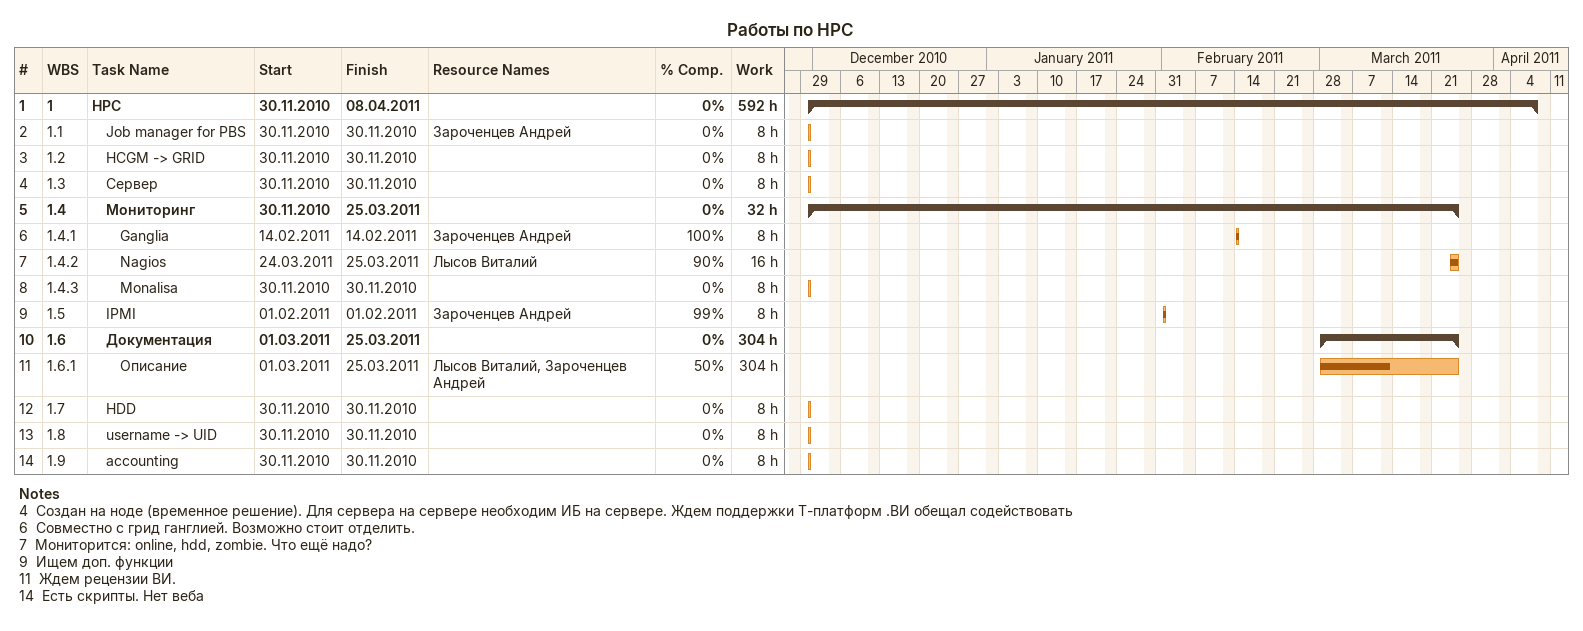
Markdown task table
Работы по HPC

| ID | WBS | Task | Start | Finish | Resources | % complete | Work (h) |
|---|---|---|---|---|---|---|---|
| 1 | 1 | **HPC** | 2010-11-30 | 2011-04-08 |  | 0 | 592 |
| 2 | 1.1 | Job manager for PBS | 2010-11-30 | 2010-11-30 | Зароченцев Андрей | 0 | 8 |
| 3 | 1.2 | HCGM -> GRID | 2010-11-30 | 2010-11-30 |  | 0 | 8 |
| 4 | 1.3 | Сервер | 2010-11-30 | 2010-11-30 |  | 0 | 8 |
| 5 | 1.4 | **Мониторинг** | 2010-11-30 | 2011-03-25 |  | 0 | 32 |
| 6 | 1.4.1 | Ganglia | 2011-02-14 | 2011-02-14 | Зароченцев Андрей | 100 | 8 |
| 7 | 1.4.2 | Nagios | 2011-03-24 | 2011-03-25 | Лысов Виталий | 90 | 16 |
| 8 | 1.4.3 | Monalisa | 2010-11-30 | 2010-11-30 |  | 0 | 8 |
| 9 | 1.5 | IPMI | 2011-02-01 | 2011-02-01 | Зароченцев Андрей | 99 | 8 |
| 10 | 1.6 | **Документация** | 2011-03-01 | 2011-03-25 |  | 0 | 304 |
| 11 | 1.6.1 | Описание | 2011-03-01 | 2011-03-25 | Лысов Виталий, Зароченцев Андрей | 50 | 304 |
| 12 | 1.7 | HDD | 2010-11-30 | 2010-11-30 |  | 0 | 8 |
| 13 | 1.8 | username -> UID | 2010-11-30 | 2010-11-30 |  | 0 | 8 |
| 14 | 1.9 | accounting | 2010-11-30 | 2010-11-30 |  | 0 | 8 |

Notes
- 4: Создан на ноде (временное решение). Для сервера на сервере необходим ИБ на сервере. Ждем поддержки Т-платформ .ВИ обещал содействовать
- 6: Совместно с грид ганглией. Возможно стоит отделить.
- 7: Мониторится: online, hdd, zombie. Что ещё надо?
- 9: Ищем доп. функции
- 11: Ждем рецензии ВИ.
- 14: Есть скрипты. Нет веба
